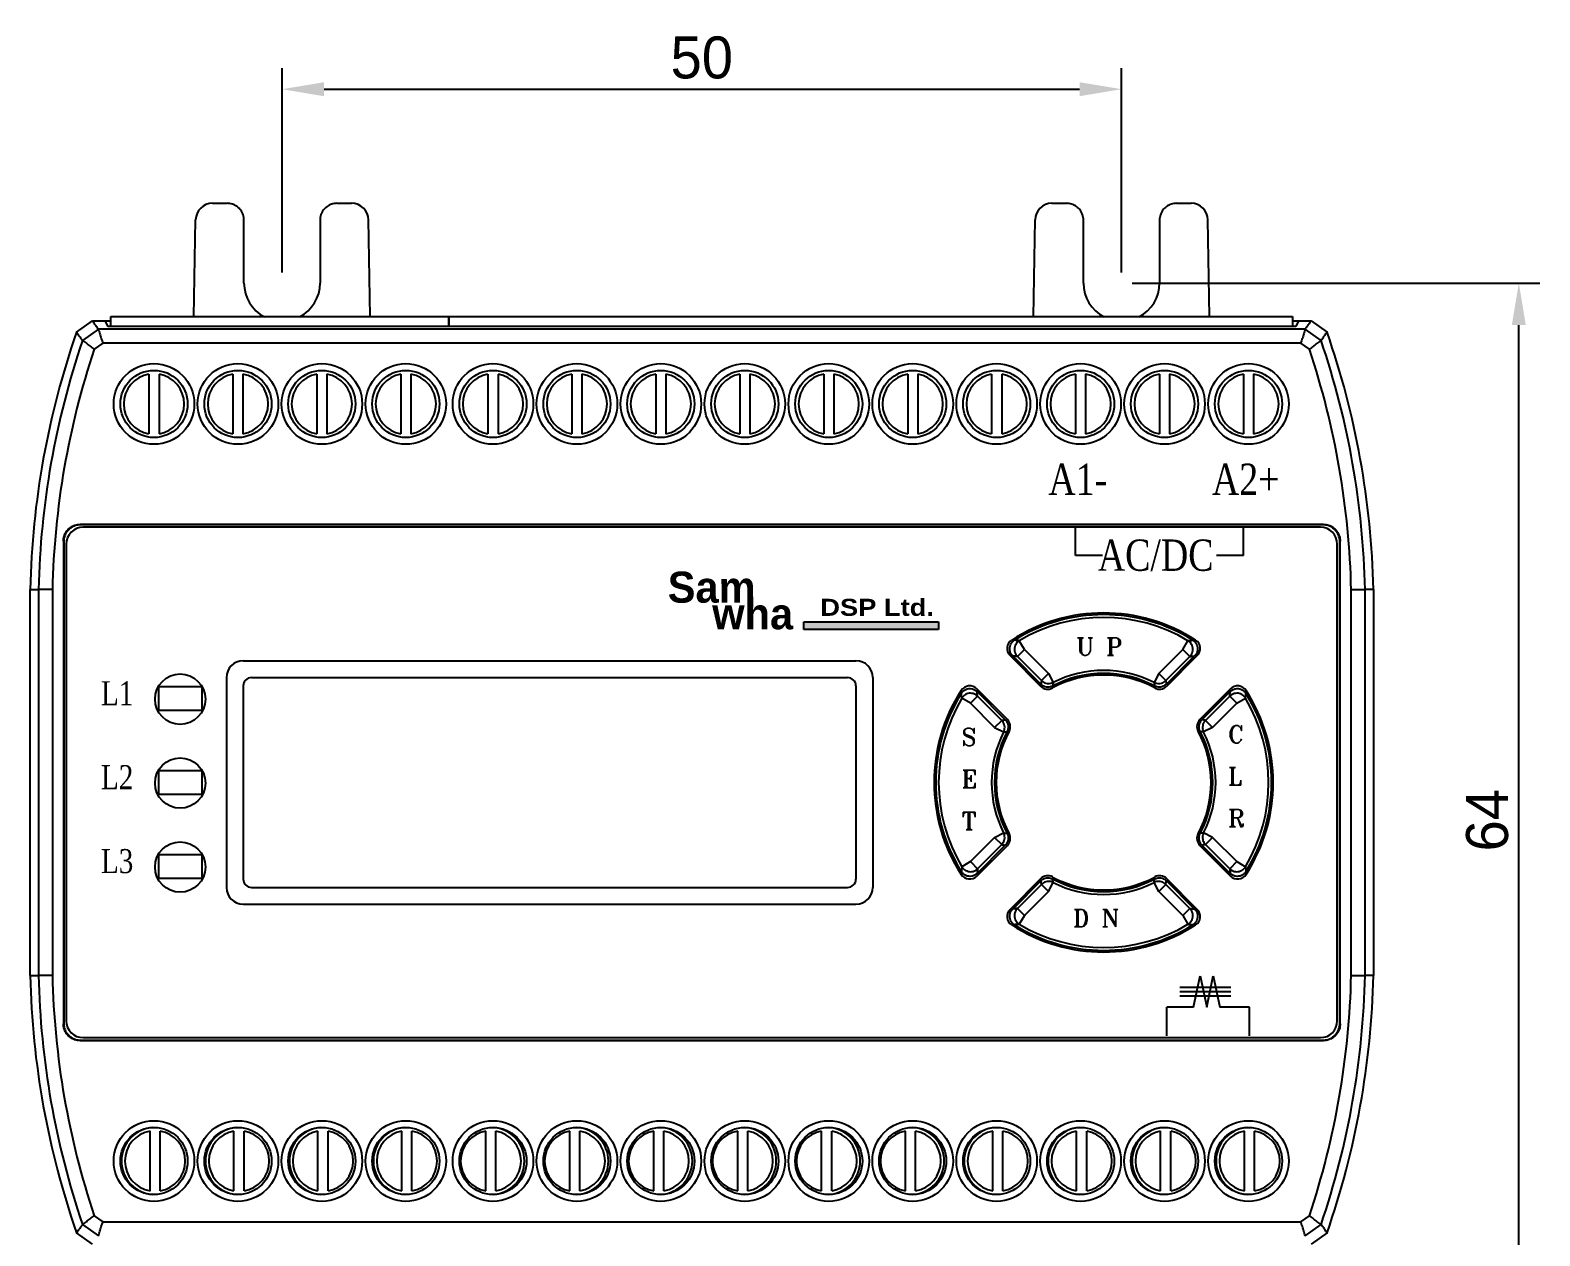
# Model space of a CAD drawing. Header units: millimetres. Extents: x 58 to 898, y 43 to 722.
# Drawn here: x 322.2 to 412.2, y 97.4 to 169.2 of the extents above; entities that cross this region are included whole.
import ezdxf
from ezdxf.enums import TextEntityAlignment as Align

# ---------------------------------------------------------------- set-up
doc = ezdxf.new("R2010")
doc.units = ezdxf.units.MM
for name, color, linetype in [('02___PRT_ALL_AXES', 7, 'Continuous'), ('03___PRT_ALL_CURVES', 7, 'Continuous'), ('40', 4, 'Continuous'), ('도면층1', 7, 'Continuous')]:
    doc.layers.add(name, color=color, linetype=linetype)
doc.styles.add('SS', font='batang.ttc', dxfattribs={"width": 0.8})
doc.styles.get("Standard").update_dxf_attribs({"font": 'BareunDotumPro1.ttf'})
doc.styles.add('STYLE2', font='romant.shx')
doc.dimstyles.new('ISO-25', dxfattribs={"dimtxt": 2.5, "dimasz": 2.5, "dimexe": 1.25, "dimexo": 0.625, "dimtad": 1, "dimtxsty": 'Standard', "dimcen": 2.5, "dimadec": 0, "dimazin": 0, "dimtfac": 1, "dimtmove": 0, "dimatfit": 3, "dimfxl": 0, "dimarcsym": 0})

# ---------------------------------------------------------------- blocks, each defined once
blk = doc.blocks.new('*D157')
at = {"color": 0, "lineweight": -2}
for p, q in [((337.239, 154.751), (337.239, 166.924)), ((387.239, 154.751), (387.239, 166.924)), ((339.739, 165.674), (384.739, 165.674))]:
    blk.add_line(p, q, dxfattribs=at)
at = {"color": 0}
for points in [[(339.739, 166.091), (339.739, 165.257), (337.239, 165.674)], [(384.739, 165.257), (384.739, 166.091), (387.239, 165.674)]]:
    blk.add_solid(points, dxfattribs=at)
at = {"layer": 'Defpoints', "color": 0}
for p in [(387.239, 165.674), (337.239, 154.126), (387.239, 154.126)]:
    blk.add_point(p, dxfattribs=at)
at = {"color": 0, "insert": (362.239, 167.549), "char_height": 2.5, "attachment_point": 5}
blk.add_mtext('50', dxfattribs=at)
blk = doc.blocks.new('*D158')
at = {"color": 0, "lineweight": -2}
for p, q in [((387.864, 154.126), (412.152, 154.126)), ((410.902, 92.631), (410.902, 151.626)), ((390.132, 90.131), (412.152, 90.131))]:
    blk.add_line(p, q, dxfattribs=at)
at = {"color": 0}
for points in [[(411.318, 151.626), (410.485, 151.626), (410.902, 154.126)], [(410.485, 92.631), (411.318, 92.631), (410.902, 90.131)]]:
    blk.add_solid(points, dxfattribs=at)
at = {"layer": 'Defpoints', "color": 0}
for p in [(387.239, 154.126), (410.902, 154.126), (389.507, 90.131)]:
    blk.add_point(p, dxfattribs=at)
at = {"color": 0, "insert": (409.027, 122.129), "char_height": 2.5, "attachment_point": 5, "rotation": 90}
blk.add_mtext('64', dxfattribs=at)

msp = doc.modelspace()

# ---------------------------------------------------------------- hatches: boundary and pattern name
msp.add_hatch(color=5).paths.add_polyline_path([(368.313, 133.486), (368.313, 133.943), (376.343, 133.943), (376.343, 133.486)])

# ---------------------------------------------------------------- linework, layer by layer
at = {"color": 7, "linetype": 'Continuous'}
for p, q in [((333.094, 158.876), (333.971, 158.876)), ((340.507, 158.876), (341.384, 158.876)), ((383.094, 158.876), (383.971, 158.876)), ((390.507, 158.876), (391.384, 158.876)), ((331.993, 152.126), (332.094, 157.894)), ((334.972, 154.126), (334.972, 157.876)), ((339.507, 157.876), (339.507, 154.126)), ((342.485, 152.126), (342.384, 157.894)), ((381.993, 152.126), (382.094, 157.894)), ((384.972, 154.126), (384.972, 157.876)), ((389.507, 157.876), (389.507, 154.126)), ((392.485, 152.126), (392.384, 157.894)), ((327.049, 152.126), (347.174, 152.126)), ((327.049, 151.538), (327.049, 152.126)), ((347.174, 152.126), (347.174, 151.538)), ((347.177, 152.126), (397.427, 152.126)), ((347.177, 151.538), (347.177, 152.126)), ((397.427, 152.126), (397.427, 151.538)), ((325, 151.205), (325.944, 151.876)), ((326.298, 151.38), (325.352, 150.702)), ((325.944, 151.876), (327.049, 151.876)), ((398.18, 151.38), (326.298, 151.38)), ((326.69, 151.876), (326.86, 151.538)), ((397.618, 151.538), (326.86, 151.538)), ((397.427, 151.876), (398.534, 151.876)), ((397.788, 151.876), (397.618, 151.538)), ((399.126, 150.702), (398.18, 151.38)), ((398.534, 151.876), (399.478, 151.205)), ((326.564, 150.552), (326.051, 150.185)), ((397.914, 150.552), (326.564, 150.552)), ((398.427, 150.185), (397.914, 150.552)), ((329.312, 148.701), (329.312, 145.151)), ((329.912, 148.701), (329.912, 145.151)), ((334.312, 148.701), (334.312, 145.151)), ((334.912, 148.701), (334.912, 145.151)), ((339.312, 148.701), (339.312, 145.151)), ((339.912, 148.701), (339.912, 145.151)), ((344.312, 148.701), (344.312, 145.151)), ((344.912, 148.701), (344.912, 145.151)), ((349.502, 148.701), (349.502, 145.151)), ((350.102, 148.701), (350.102, 145.151)), ((354.502, 148.701), (354.502, 145.151)), ((355.102, 148.701), (355.102, 145.151)), ((359.502, 148.701), (359.502, 145.151)), ((360.102, 148.701), (360.102, 145.151)), ((364.502, 148.701), (364.502, 145.151)), ((365.102, 148.701), (365.102, 145.151)), ((369.502, 148.701), (369.502, 145.151)), ((370.102, 148.701), (370.102, 145.151)), ((374.502, 148.701), (374.502, 145.151)), ((375.102, 148.701), (375.102, 145.151)), ((379.502, 148.701), (379.502, 145.151)), ((380.102, 148.701), (380.102, 145.151)), ((384.502, 148.701), (384.502, 145.151)), ((385.102, 148.701), (385.102, 145.151)), ((389.502, 148.701), (389.502, 145.151)), ((390.102, 148.701), (390.102, 145.151)), ((394.502, 148.701), (394.502, 145.151)), ((395.102, 148.701), (395.102, 145.151)), ((399.264, 139.751), (325.214, 139.751)), ((325.214, 139.751), (325.239, 139.726)), ((399.239, 139.726), (325.239, 139.726)), ((399.089, 139.576), (325.389, 139.576)), ((384.503, 137.899), (384.503, 139.598)), ((394.503, 137.899), (394.503, 139.598)), ((399.264, 139.751), (399.239, 139.726)), ((324.215, 138.751), (324.215, 110.002)), ((324.215, 138.751), (324.239, 138.726)), ((324.239, 138.726), (324.239, 110.026)), ((324.389, 138.576), (324.389, 110.176)), ((400.089, 110.176), (400.089, 138.576)), ((400.263, 138.751), (400.239, 138.726)), ((400.239, 110.026), (400.239, 138.726)), ((400.263, 110.002), (400.263, 138.751)), ((322.239, 112.876), (322.239, 135.876)), ((322.239, 135.876), (322.735, 135.871)), ((322.735, 135.871), (322.735, 112.882)), ((323.563, 135.871), (322.735, 135.871)), ((323.563, 135.855), (323.563, 112.897)), ((400.915, 135.871), (401.743, 135.871)), ((400.915, 112.897), (400.915, 135.855)), ((402.239, 135.876), (401.743, 135.871)), ((401.743, 112.882), (401.743, 135.871)), ((402.239, 135.876), (402.239, 112.876)), ((381.458, 132.307), (381.034, 131.883)), ((381.458, 132.307), (381.151, 132.822)), ((381.458, 132.307), (382.896, 130.869)), ((389.452, 130.869), (390.89, 132.307)), ((390.89, 132.307), (391.197, 132.822)), ((390.89, 132.307), (391.314, 131.883)), ((380.597, 131.933), (382.421, 130.11)), ((380.756, 131.916), (382.439, 130.233)), ((381.034, 131.883), (382.472, 130.445)), ((389.876, 130.445), (391.314, 131.883)), ((389.909, 130.233), (391.592, 131.916)), ((389.928, 130.11), (391.751, 131.933)), ((382.896, 130.869), (382.472, 130.445)), ((382.896, 130.869), (383.166, 130.333)), ((389.452, 130.869), (389.182, 130.333)), ((389.452, 130.869), (389.876, 130.445)), ((378.243, 129.092), (378.668, 129.516)), ((380.441, 128.13), (378.617, 129.953)), ((380.318, 128.111), (378.634, 129.795)), ((380.106, 128.078), (378.668, 129.516)), ((393.731, 129.953), (391.907, 128.13)), ((393.714, 129.795), (392.03, 128.111)), ((393.681, 129.516), (392.242, 128.078)), ((394.105, 129.092), (393.681, 129.516)), ((378.243, 129.092), (377.728, 129.399)), ((379.682, 127.654), (378.243, 129.092)), ((394.105, 129.092), (392.667, 127.654)), ((394.105, 129.092), (394.62, 129.399)), ((379.682, 127.654), (380.106, 128.078)), ((392.667, 127.654), (392.242, 128.078)), ((379.682, 127.654), (380.217, 127.384)), ((392.667, 127.654), (392.131, 127.384)), ((378.243, 119.66), (379.682, 121.098)), ((378.617, 118.799), (380.441, 120.623)), ((378.634, 118.958), (380.318, 120.641)), ((378.668, 119.236), (380.106, 120.674)), ((379.682, 121.098), (380.217, 121.369)), ((379.682, 121.098), (380.106, 120.674)), ((391.907, 120.623), (393.731, 118.799)), ((392.03, 120.641), (393.714, 118.958)), ((392.667, 121.098), (392.131, 121.369)), ((392.667, 121.098), (392.242, 120.674)), ((392.242, 120.674), (393.681, 119.236)), ((392.667, 121.098), (394.105, 119.66)), ((378.243, 119.66), (377.728, 119.354)), ((378.243, 119.66), (378.668, 119.236)), ((394.105, 119.66), (393.681, 119.236)), ((394.105, 119.66), (394.62, 119.354)), ((382.421, 118.643), (380.597, 116.819)), ((382.439, 118.52), (380.756, 116.837)), ((382.472, 118.308), (381.034, 116.87)), ((382.896, 117.884), (381.458, 116.446)), ((382.896, 117.884), (382.472, 118.308)), ((382.896, 117.884), (383.166, 118.419)), ((389.452, 117.884), (389.182, 118.419)), ((389.452, 117.884), (389.876, 118.308)), ((390.89, 116.446), (389.452, 117.884)), ((391.314, 116.87), (389.876, 118.308)), ((391.592, 116.837), (389.909, 118.52)), ((391.751, 116.819), (389.928, 118.643)), ((381.458, 116.446), (381.034, 116.87)), ((381.458, 116.446), (381.151, 115.93)), ((390.89, 116.446), (391.314, 116.87)), ((390.89, 116.446), (391.197, 115.93)), ((322.239, 112.876), (322.735, 112.882)), ((323.563, 112.882), (322.735, 112.882)), ((400.915, 112.882), (401.743, 112.882)), ((402.239, 112.876), (401.743, 112.882)), ((389.932, 109.293), (389.932, 110.991)), ((394.867, 109.293), (394.867, 110.991)), ((324.215, 110.002), (324.239, 110.026)), ((400.263, 110.002), (400.239, 110.026)), ((325.214, 109.002), (325.239, 109.026)), ((325.214, 109.002), (399.264, 109.002)), ((325.239, 109.026), (399.239, 109.026)), ((325.389, 109.176), (399.089, 109.176)), ((399.264, 109.002), (399.239, 109.026)), ((329.377, 100.051), (329.377, 103.601)), ((329.977, 100.051), (329.977, 103.601)), ((334.377, 100.051), (334.377, 103.601)), ((334.977, 100.051), (334.977, 103.601)), ((339.377, 100.051), (339.377, 103.601)), ((339.977, 100.051), (339.977, 103.601)), ((344.377, 100.051), (344.377, 103.601)), ((344.977, 100.051), (344.977, 103.601)), ((349.377, 100.051), (349.377, 103.601)), ((349.977, 100.051), (349.977, 103.601)), ((354.377, 100.051), (354.377, 103.601)), ((354.977, 100.051), (354.977, 103.601)), ((359.377, 100.051), (359.377, 103.601)), ((359.977, 100.051), (359.977, 103.601)), ((364.377, 100.051), (364.377, 103.601)), ((364.977, 100.051), (364.977, 103.601)), ((369.377, 100.051), (369.377, 103.601)), ((369.977, 100.051), (369.977, 103.601)), ((374.377, 100.051), (374.377, 103.601)), ((374.977, 100.051), (374.977, 103.601)), ((379.567, 100.051), (379.567, 103.601)), ((380.167, 100.051), (380.167, 103.601)), ((384.567, 100.051), (384.567, 103.601)), ((385.167, 100.051), (385.167, 103.601)), ((389.567, 100.051), (389.567, 103.601)), ((390.167, 100.051), (390.167, 103.601)), ((394.567, 100.051), (394.567, 103.601)), ((395.167, 100.051), (395.167, 103.601)), ((325.352, 98.05), (326.298, 97.372)), ((326.051, 98.568), (326.564, 98.2)), ((326.564, 98.2), (397.914, 98.2)), ((397.914, 98.2), (398.427, 98.568)), ((398.18, 97.372), (399.126, 98.05)), ((325.944, 96.876), (325, 97.547)), ((399.478, 97.547), (398.534, 96.876))]:
    msp.add_line(p, q, dxfattribs=at)
for p, q in [((386.102, 137.899), (384.503, 137.899)), ((394.503, 137.899), (392.905, 137.899)), ((391.53, 110.991), (391.92, 112.86)), ((391.92, 112.86), (392.31, 110.991)), ((392.31, 110.991), (392.7, 112.86)), ((392.7, 112.86), (393.09, 110.991)), ((390.714, 112.184), (393.747, 112.184)), ((390.714, 111.925), (393.747, 111.925)), ((390.714, 111.667), (393.747, 111.667)), ((391.53, 110.991), (389.932, 110.991)), ((394.867, 110.991), (393.09, 110.991))]:
    msp.add_line(p, q)
at = {"color": 5}
for p, q in [((368.313, 133.943), (376.343, 133.943)), ((368.313, 133.486), (368.313, 133.943)), ((376.343, 133.486), (368.313, 133.486)), ((376.343, 133.943), (376.343, 133.486))]:
    msp.add_line(p, q, dxfattribs=at)
at = {"color": 7, "linetype": 'Continuous'}
for centre, radius in [((329.612, 146.926), 2.4), ((334.612, 146.926), 2.4), ((339.612, 146.926), 2.4), ((344.612, 146.926), 2.4), ((349.802, 146.926), 2.4), ((354.802, 146.926), 2.4), ((359.802, 146.926), 2.4), ((364.802, 146.926), 2.4), ((369.802, 146.926), 2.4), ((374.802, 146.926), 2.4), ((379.802, 146.926), 2.4), ((384.802, 146.926), 2.4), ((389.802, 146.926), 2.4), ((394.802, 146.926), 2.4), ((329.612, 146.926), 2), ((334.612, 146.926), 2), ((339.612, 146.926), 2), ((344.612, 146.926), 2), ((349.802, 146.926), 2), ((354.802, 146.926), 2), ((359.802, 146.926), 2), ((364.802, 146.926), 2), ((369.802, 146.926), 2), ((374.802, 146.926), 2), ((379.802, 146.926), 2), ((384.802, 146.926), 2), ((389.802, 146.926), 2), ((394.802, 146.926), 2), ((329.612, 101.826), 2.4), ((329.612, 101.826), 2), ((334.612, 101.826), 2.4), ((334.612, 101.826), 2), ((339.612, 101.826), 2.4), ((339.612, 101.826), 2), ((344.612, 101.826), 2.4), ((344.612, 101.826), 2), ((349.802, 101.826), 2.4), ((349.802, 101.826), 2), ((354.802, 101.826), 2.4), ((354.802, 101.826), 2), ((359.802, 101.826), 2.4), ((359.802, 101.826), 2), ((364.802, 101.826), 2.4), ((364.802, 101.826), 2), ((369.802, 101.826), 2.4), ((369.802, 101.826), 2), ((374.802, 101.826), 2.4), ((374.802, 101.826), 2), ((379.802, 101.826), 2.4), ((379.802, 101.826), 2), ((384.802, 101.826), 2.4), ((384.802, 101.826), 2), ((389.802, 101.826), 2.4), ((389.802, 101.826), 2), ((394.802, 101.826), 2.4), ((394.802, 101.826), 2)]:
    msp.add_circle(centre, radius, dxfattribs=at)
for centre, radius, start, end in [((333.094, 157.876), 1, 90, 179), ((341.384, 157.876), 1, 1, 90), ((383.094, 157.876), 1, 90, 179), ((391.384, 157.876), 1, 1, 90), ((337.239, 154.126), 2.267, 180, 242.3898), ((337.239, 154.126), 2.267, 297.6102, 0), ((387.239, 154.126), 2.267, 180, 242.3898), ((387.239, 154.126), 2.267, 297.6102, 0), ((372.227, 134.785), 50, 160.82791, 178.74912), ((352.251, 134.785), 50, 1.25088, 19.17209), ((372.227, 134.785), 49.504, 161.24388, 178.74287), ((372.227, 134.785), 48.677, 161.5561, 178.73961), ((352.251, 134.785), 48.677, 1.26039, 18.4439), ((352.251, 134.785), 49.504, 1.25713, 18.75612), ((329.612, 146.926), 1.8, 99.59407, 260.40593), ((329.612, 146.926), 1.8, 279.59407, 80.40593), ((334.612, 146.926), 1.8, 99.59407, 260.40593), ((334.612, 146.926), 1.8, 279.59407, 80.40593), ((339.612, 146.926), 1.8, 99.59407, 260.40593), ((339.612, 146.926), 1.8, 279.59407, 80.40593), ((344.612, 146.926), 1.8, 99.59407, 260.40593), ((344.612, 146.926), 1.8, 279.59407, 80.40593), ((349.802, 146.926), 1.8, 99.59407, 260.40593), ((349.802, 146.926), 1.8, 279.59407, 80.40593), ((354.802, 146.926), 1.8, 99.59407, 260.40593), ((354.802, 146.926), 1.8, 279.59407, 80.40593), ((359.802, 146.926), 1.8, 99.59407, 260.40593), ((359.802, 146.926), 1.8, 279.59407, 80.40593), ((364.802, 146.926), 1.8, 99.59407, 260.40593), ((364.802, 146.926), 1.8, 279.59407, 80.40593), ((369.802, 146.926), 1.8, 99.59407, 260.40593), ((369.802, 146.926), 1.8, 279.59407, 80.40593), ((374.802, 146.926), 1.8, 99.59407, 260.40593), ((374.802, 146.926), 1.8, 279.59407, 80.40593), ((379.802, 146.926), 1.8, 99.59407, 260.40593), ((379.802, 146.926), 1.8, 279.59407, 80.40593), ((384.802, 146.926), 1.8, 99.59407, 260.40593), ((384.802, 146.926), 1.8, 279.59407, 80.40593), ((389.802, 146.926), 1.8, 99.59407, 260.40593), ((389.802, 146.926), 1.8, 279.59407, 80.40593), ((394.802, 146.926), 1.8, 99.59407, 260.40593), ((394.802, 146.926), 1.8, 279.59407, 80.40593), ((325.389, 138.576), 1, 90, 180), ((399.089, 138.576), 1, 0, 90), ((386.174, 124.376), 10.1, 57.1532, 122.8468), ((386.174, 124.376), 10, 57.90749, 122.09251), ((386.174, 124.376), 9.827, 59.26143, 120.73857), ((381.021, 132.357), 0.6, 122.8468, 225), ((391.327, 132.357), 0.6, 315, 57.1532), ((386.174, 124.376), 6.4, 61.60155, 118.39845), ((386.174, 124.376), 6.5, 62.20277, 117.79723), ((386.174, 124.376), 6.673, 63.2117, 116.7883), ((386.174, 124.376), 10.1, 147.1532, 212.8468), ((386.174, 124.376), 10, 147.90749, 212.09251), ((378.193, 129.529), 0.6, 45, 147.1532), ((382.845, 130.534), 0.6, 225, 298.39845), ((389.503, 130.534), 0.6, 241.60155, 315), ((394.155, 129.529), 0.6, 32.8468, 135), ((386.174, 124.376), 10, 327.90749, 32.09251), ((386.174, 124.376), 10.1, 327.1532, 32.8468), ((386.174, 124.376), 9.827, 149.26143, 210.73857), ((386.174, 124.376), 9.827, 329.26143, 30.73857), ((380.016, 127.705), 0.6, 331.60155, 45), ((392.332, 127.705), 0.6, 135, 208.39845), ((386.174, 124.376), 6.673, 153.2117, 206.7883), ((386.174, 124.376), 6.5, 152.20277, 207.79723), ((386.174, 124.376), 6.4, 151.60155, 208.39845), ((386.174, 124.376), 6.4, 331.60155, 28.39845), ((386.174, 124.376), 6.5, 332.20277, 27.79723), ((386.174, 124.376), 6.673, 333.2117, 26.7883), ((380.016, 121.047), 0.6, 315, 28.39845), ((392.332, 121.047), 0.6, 151.60155, 225), ((378.193, 119.224), 0.6, 212.8468, 315), ((382.845, 118.219), 0.6, 61.60155, 135), ((386.174, 124.376), 6.4, 241.60155, 298.39845), ((389.503, 118.219), 0.6, 45, 118.39845), ((394.155, 119.224), 0.6, 225, 327.1532), ((386.174, 124.376), 6.5, 242.20277, 297.79723), ((386.174, 124.376), 6.673, 243.2117, 296.7883), ((381.021, 116.395), 0.6, 135, 237.1532), ((391.327, 116.395), 0.6, 302.8468, 45), ((386.174, 124.376), 10.1, 237.1532, 302.8468), ((386.174, 124.376), 10, 237.90749, 302.09251), ((386.174, 124.376), 9.827, 239.26143, 300.73857), ((372.227, 113.968), 50, 181.25088, 199.17209), ((372.227, 113.968), 49.504, 181.25713, 198.75612), ((372.227, 113.968), 48.677, 181.26039, 198.4439), ((352.251, 113.968), 48.677, 341.5561, 358.73961), ((352.251, 113.968), 49.504, 341.24388, 358.74287), ((352.251, 113.968), 50, 340.82791, 358.74912), ((325.389, 110.176), 1, 180, 270), ((399.089, 110.176), 1, 270, 0), ((329.677, 101.826), 1.8, 99.59407, 260.40593), ((329.677, 101.826), 1.8, 279.59407, 80.40593), ((334.677, 101.826), 1.8, 99.59407, 260.40593), ((334.677, 101.826), 1.8, 279.59407, 80.40593), ((339.677, 101.826), 1.8, 99.59407, 260.40593), ((339.677, 101.826), 1.8, 279.59407, 80.40593), ((344.677, 101.826), 1.8, 99.59407, 260.40593), ((344.677, 101.826), 1.8, 279.59407, 80.40593), ((349.677, 101.826), 1.8, 99.59407, 260.40593), ((349.677, 101.826), 1.8, 279.59407, 80.40593), ((354.677, 101.826), 1.8, 99.59407, 260.40593), ((354.677, 101.826), 1.8, 279.59407, 80.40593), ((359.677, 101.826), 1.8, 99.59407, 260.40593), ((359.677, 101.826), 1.8, 279.59407, 80.40593), ((364.677, 101.826), 1.8, 99.59407, 260.40593), ((364.677, 101.826), 1.8, 279.59407, 80.40593), ((369.677, 101.826), 1.8, 99.59407, 260.40593), ((369.677, 101.826), 1.8, 279.59407, 80.40593), ((374.677, 101.826), 1.8, 99.59407, 260.40593), ((374.677, 101.826), 1.8, 279.59407, 80.40593), ((379.867, 101.826), 1.8, 99.59407, 260.40593), ((379.867, 101.826), 1.8, 279.59407, 80.40593), ((384.867, 101.826), 1.8, 99.59407, 260.40593), ((384.867, 101.826), 1.8, 279.59407, 80.40593), ((389.867, 101.826), 1.8, 99.59407, 260.40593), ((389.867, 101.826), 1.8, 279.59407, 80.40593), ((394.867, 101.826), 1.8, 99.59407, 260.40593), ((394.867, 101.826), 1.8, 279.59407, 80.40593)]:
    msp.add_arc(centre, radius, start, end, dxfattribs=at)
for points, knots in [([(334.972, 157.876), (334.972, 157.981), (334.938, 158.191), (334.794, 158.474), (334.569, 158.699), (334.286, 158.843), (334.076, 158.876), (333.971, 158.876)], [0, 0, 0, 0, 0.312844, 0.625707, 0.9386, 1.251523, 1.564464, 1.564464, 1.564464, 1.564464]), ([(340.507, 158.876), (340.402, 158.876), (340.192, 158.843), (339.909, 158.699), (339.684, 158.474), (339.54, 158.191), (339.507, 157.981), (339.507, 157.876)], [0, 0, 0, 0, 0.312941, 0.625864, 0.938757, 1.25162, 1.564464, 1.564464, 1.564464, 1.564464]), ([(384.972, 157.876), (384.972, 157.981), (384.938, 158.191), (384.794, 158.474), (384.569, 158.699), (384.286, 158.843), (384.076, 158.876), (383.971, 158.876)], [0, 0, 0, 0, 0.312844, 0.625707, 0.9386, 1.251523, 1.564464, 1.564464, 1.564464, 1.564464]), ([(390.507, 158.876), (390.402, 158.876), (390.192, 158.843), (389.909, 158.699), (389.684, 158.474), (389.54, 158.191), (389.507, 157.981), (389.507, 157.876)], [0, 0, 0, 0, 0.312941, 0.625864, 0.938757, 1.25162, 1.564464, 1.564464, 1.564464, 1.564464]), ([(325.352, 150.702), (325.317, 150.752), (325.241, 150.861), (325.123, 151.028), (325.041, 151.147), (325, 151.205)], [0, 0, 0, 0, 0.1802478, 0.400648, 0.6134957, 0.6134957, 0.6134957, 0.6134957]), ([(326.298, 151.38), (326.263, 151.429), (326.186, 151.537), (326.068, 151.702), (325.985, 151.819), (325.944, 151.876)], [0, 0, 0, 0, 0.1789919, 0.3978668, 0.6092519, 0.6092519, 0.6092519, 0.6092519]), ([(326.298, 151.38), (326.328, 151.291), (326.374, 151.105), (326.472, 150.832), (326.533, 150.646), (326.564, 150.552)], [0, 0, 0, 0, 0.2828701, 0.5732651, 0.8697537, 0.8697537, 0.8697537, 0.8697537]), ([(398.18, 151.38), (398.15, 151.291), (398.105, 151.105), (398.006, 150.832), (397.945, 150.646), (397.914, 150.552)], [0, 0, 0, 0, 0.2828747, 0.5732697, 0.8697537, 0.8697537, 0.8697537, 0.8697537]), ([(398.18, 151.38), (398.214, 151.429), (398.292, 151.536), (398.41, 151.702), (398.493, 151.819), (398.534, 151.876)], [0, 0, 0, 0, 0.1782085, 0.3970842, 0.6092519, 0.6092519, 0.6092519, 0.6092519]), ([(399.126, 150.702), (399.161, 150.751), (399.237, 150.86), (399.354, 151.028), (399.437, 151.147), (399.478, 151.205)], [0, 0, 0, 0, 0.1794589, 0.3998599, 0.6134957, 0.6134957, 0.6134957, 0.6134957]), ([(325.352, 150.702), (325.427, 150.645), (325.588, 150.542), (325.815, 150.361), (325.972, 150.245), (326.051, 150.185)], [0, 0, 0, 0, 0.2824675, 0.5729897, 0.8701168, 0.8701168, 0.8701168, 0.8701168]), ([(399.126, 150.702), (399.051, 150.645), (398.89, 150.542), (398.663, 150.361), (398.506, 150.245), (398.427, 150.185)], [0, 0, 0, 0, 0.2824628, 0.5729851, 0.8701169, 0.8701169, 0.8701169, 0.8701169]), ([(324.215, 138.751), (324.215, 138.855), (324.248, 139.065), (324.392, 139.348), (324.617, 139.573), (324.9, 139.718), (325.11, 139.751), (325.214, 139.751)], [0, 0, 0, 0, 0.31286, 0.625669, 0.938459, 1.251268, 1.564128, 1.564128, 1.564128, 1.564128]), ([(325.239, 139.726), (325.135, 139.726), (324.925, 139.693), (324.641, 139.549), (324.417, 139.324), (324.272, 139.041), (324.239, 138.831), (324.239, 138.726)], [0, 0, 0, 0, 0.31286, 0.625669, 0.938459, 1.251268, 1.564128, 1.564128, 1.564128, 1.564128]), ([(400.239, 138.726), (400.239, 138.831), (400.206, 139.041), (400.062, 139.324), (399.837, 139.549), (399.554, 139.693), (399.343, 139.726), (399.239, 139.726)], [0, 0, 0, 0, 0.31286, 0.625669, 0.938459, 1.251268, 1.564128, 1.564128, 1.564128, 1.564128]), ([(399.264, 139.751), (399.368, 139.751), (399.578, 139.718), (399.861, 139.573), (400.086, 139.348), (400.23, 139.065), (400.263, 138.855), (400.263, 138.751)], [0, 0, 0, 0, 0.31286, 0.625669, 0.938459, 1.251268, 1.564128, 1.564128, 1.564128, 1.564128]), ([(380.65, 132.058), (380.622, 132.112), (380.581, 132.227), (380.575, 132.409), (380.622, 132.584), (380.687, 132.687), (380.727, 132.733)], [0, 0, 0, 0, 0.1816332, 0.3597935, 0.5375269, 0.7188514, 0.7188514, 0.7188514, 0.7188514]), ([(381.151, 132.822), (381.107, 132.796), (381.024, 132.731), (380.93, 132.605), (380.871, 132.46), (380.852, 132.304), (380.873, 132.148), (380.933, 132.003), (380.997, 131.919), (381.034, 131.883)], [0, 0, 0, 0, 0.155419, 0.310822, 0.466265, 0.621712, 0.777156, 0.932553, 1.087999, 1.087999, 1.087999, 1.087999]), ([(381.151, 132.822), (381.119, 132.826), (381.054, 132.832), (380.957, 132.84), (380.893, 132.846), (380.861, 132.848)], [0, 0, 0, 0, 0.097934, 0.1950437, 0.2913484, 0.2913484, 0.2913484, 0.2913484]), ([(391.197, 132.822), (391.229, 132.826), (391.294, 132.832), (391.391, 132.84), (391.455, 132.846), (391.487, 132.848)], [0, 0, 0, 0, 0.097934, 0.1950437, 0.2913484, 0.2913484, 0.2913484, 0.2913484]), ([(391.314, 131.883), (391.351, 131.919), (391.415, 132.003), (391.475, 132.148), (391.496, 132.304), (391.477, 132.46), (391.418, 132.605), (391.324, 132.731), (391.241, 132.796), (391.197, 132.822)], [0, 0, 0, 0, 0.15542, 0.310823, 0.466265, 0.621713, 0.777157, 0.932553, 1.087999, 1.087999, 1.087999, 1.087999]), ([(391.62, 132.735), (391.659, 132.69), (391.724, 132.588), (391.773, 132.414), (391.768, 132.231), (391.727, 132.114), (391.699, 132.06)], [0, 0, 0, 0, 0.1782447, 0.3558606, 0.5359559, 0.7195524, 0.7195524, 0.7195524, 0.7195524]), ([(381.034, 131.883), (381.003, 131.887), (380.941, 131.894), (380.848, 131.905), (380.786, 131.912), (380.756, 131.916)], [0, 0, 0, 0, 0.0941011, 0.1874553, 0.2800793, 0.2800793, 0.2800793, 0.2800793]), ([(391.314, 131.883), (391.345, 131.887), (391.407, 131.894), (391.5, 131.905), (391.562, 131.912), (391.592, 131.916)], [0, 0, 0, 0, 0.0941011, 0.1874553, 0.2800793, 0.2800793, 0.2800793, 0.2800793]), ([(382.472, 130.445), (382.468, 130.421), (382.461, 130.374), (382.45, 130.304), (382.443, 130.256), (382.439, 130.233)], [0, 0, 0, 0, 0.071045, 0.1425531, 0.2145298, 0.2145298, 0.2145298, 0.2145298]), ([(382.472, 130.445), (382.507, 130.409), (382.587, 130.347), (382.726, 130.287), (382.876, 130.263), (383.027, 130.277), (383.122, 130.311), (383.166, 130.333)], [0, 0, 0, 0, 0.1498981, 0.2997689, 0.4496615, 0.5995244, 0.749459, 0.749459, 0.749459, 0.749459]), ([(389.182, 130.333), (389.226, 130.311), (389.322, 130.277), (389.472, 130.263), (389.622, 130.287), (389.761, 130.347), (389.841, 130.409), (389.876, 130.445)], [0, 0, 0, 0, 0.1499076, 0.2997754, 0.4496678, 0.5995313, 0.749459, 0.749459, 0.749459, 0.749459]), ([(389.876, 130.445), (389.88, 130.421), (389.887, 130.374), (389.898, 130.304), (389.906, 130.256), (389.909, 130.233)], [0, 0, 0, 0, 0.071045, 0.1425531, 0.2145298, 0.2145298, 0.2145298, 0.2145298]), ([(377.728, 129.399), (377.725, 129.431), (377.719, 129.496), (377.71, 129.593), (377.705, 129.657), (377.702, 129.689)], [0, 0, 0, 0, 0.097934, 0.1950437, 0.2913484, 0.2913484, 0.2913484, 0.2913484]), ([(378.668, 129.516), (378.631, 129.553), (378.548, 129.617), (378.403, 129.677), (378.247, 129.699), (378.091, 129.679), (377.945, 129.62), (377.819, 129.526), (377.754, 129.443), (377.728, 129.399)], [0, 0, 0, 0, 0.15542, 0.310823, 0.466265, 0.621713, 0.777157, 0.932553, 1.087999, 1.087999, 1.087999, 1.087999]), ([(377.816, 129.822), (377.86, 129.861), (377.962, 129.926), (378.137, 129.975), (378.32, 129.97), (378.437, 129.929), (378.491, 129.901)], [0, 0, 0, 0, 0.1782447, 0.3558606, 0.5359559, 0.7195524, 0.7195524, 0.7195524, 0.7195524]), ([(378.668, 129.516), (378.664, 129.548), (378.656, 129.61), (378.645, 129.702), (378.638, 129.764), (378.634, 129.795)], [0, 0, 0, 0, 0.0941011, 0.1874553, 0.2800793, 0.2800793, 0.2800793, 0.2800793]), ([(383, 130.073), (382.95, 130.061), (382.847, 130.051), (382.695, 130.074), (382.601, 130.115), (382.558, 130.14)], [0, 0, 0, 0, 0.1536186, 0.3056904, 0.4569779, 0.4569779, 0.4569779, 0.4569779]), ([(383.166, 130.333), (383.164, 130.31), (383.158, 130.265), (383.15, 130.196), (383.145, 130.149), (383.143, 130.126)], [0, 0, 0, 0, 0.0690716, 0.1385618, 0.2084744, 0.2084744, 0.2084744, 0.2084744]), ([(389.182, 130.333), (389.184, 130.31), (389.19, 130.265), (389.198, 130.196), (389.203, 130.149), (389.205, 130.126)], [0, 0, 0, 0, 0.0690716, 0.1385618, 0.2084744, 0.2084744, 0.2084744, 0.2084744]), ([(389.789, 130.14), (389.745, 130.114), (389.651, 130.074), (389.499, 130.051), (389.397, 130.061), (389.347, 130.073)], [0, 0, 0, 0, 0.1525326, 0.3042974, 0.4570425, 0.4570425, 0.4570425, 0.4570425]), ([(393.681, 129.516), (393.684, 129.548), (393.692, 129.61), (393.703, 129.702), (393.71, 129.764), (393.714, 129.795)], [0, 0, 0, 0, 0.0941011, 0.1874553, 0.2800793, 0.2800793, 0.2800793, 0.2800793]), ([(394.62, 129.399), (394.594, 129.443), (394.529, 129.526), (394.403, 129.62), (394.257, 129.679), (394.101, 129.699), (393.946, 129.677), (393.801, 129.617), (393.717, 129.553), (393.681, 129.516)], [0, 0, 0, 0, 0.155419, 0.310822, 0.466265, 0.621712, 0.777156, 0.932553, 1.087999, 1.087999, 1.087999, 1.087999]), ([(393.856, 129.9), (393.91, 129.928), (394.025, 129.969), (394.206, 129.975), (394.382, 129.928), (394.485, 129.863), (394.531, 129.824)], [0, 0, 0, 0, 0.1816332, 0.3597935, 0.5375269, 0.7188514, 0.7188514, 0.7188514, 0.7188514]), ([(394.62, 129.399), (394.623, 129.431), (394.629, 129.496), (394.638, 129.593), (394.643, 129.657), (394.646, 129.689)], [0, 0, 0, 0, 0.097934, 0.1950437, 0.2913484, 0.2913484, 0.2913484, 0.2913484]), ([(380.106, 128.078), (380.129, 128.082), (380.176, 128.09), (380.247, 128.101), (380.294, 128.108), (380.318, 128.111)], [0, 0, 0, 0, 0.071045, 0.1425531, 0.2145298, 0.2145298, 0.2145298, 0.2145298]), ([(380.217, 127.384), (380.239, 127.428), (380.273, 127.524), (380.287, 127.675), (380.263, 127.824), (380.203, 127.963), (380.141, 128.043), (380.106, 128.078)], [0, 0, 0, 0, 0.1499076, 0.2997754, 0.4496678, 0.5995313, 0.749459, 0.749459, 0.749459, 0.749459]), ([(380.41, 127.992), (380.436, 127.948), (380.477, 127.853), (380.5, 127.701), (380.489, 127.599), (380.477, 127.549)], [0, 0, 0, 0, 0.1525326, 0.3042974, 0.4570425, 0.4570425, 0.4570425, 0.4570425]), ([(391.871, 127.55), (391.859, 127.6), (391.848, 127.703), (391.872, 127.855), (391.913, 127.949), (391.938, 127.992)], [0, 0, 0, 0, 0.1536186, 0.3056904, 0.4569779, 0.4569779, 0.4569779, 0.4569779]), ([(392.242, 128.078), (392.219, 128.082), (392.172, 128.09), (392.101, 128.101), (392.054, 128.108), (392.03, 128.111)], [0, 0, 0, 0, 0.071045, 0.1425531, 0.2145298, 0.2145298, 0.2145298, 0.2145298]), ([(392.242, 128.078), (392.207, 128.043), (392.145, 127.963), (392.085, 127.824), (392.061, 127.675), (392.075, 127.524), (392.109, 127.428), (392.131, 127.384)], [0, 0, 0, 0, 0.1498981, 0.2997689, 0.4496615, 0.5995244, 0.749459, 0.749459, 0.749459, 0.749459]), ([(380.217, 127.384), (380.24, 127.387), (380.286, 127.392), (380.355, 127.4), (380.401, 127.405), (380.424, 127.408)], [0, 0, 0, 0, 0.0690716, 0.1385618, 0.2084744, 0.2084744, 0.2084744, 0.2084744]), ([(392.131, 127.384), (392.108, 127.387), (392.062, 127.392), (391.993, 127.4), (391.947, 127.405), (391.924, 127.408)], [0, 0, 0, 0, 0.0690716, 0.1385618, 0.2084744, 0.2084744, 0.2084744, 0.2084744]), ([(380.106, 120.674), (380.141, 120.71), (380.203, 120.79), (380.263, 120.928), (380.287, 121.078), (380.273, 121.229), (380.239, 121.324), (380.217, 121.369)], [0, 0, 0, 0, 0.1498981, 0.2997689, 0.4496615, 0.5995244, 0.749459, 0.749459, 0.749459, 0.749459]), ([(380.106, 120.674), (380.129, 120.67), (380.176, 120.663), (380.247, 120.652), (380.294, 120.645), (380.318, 120.641)], [0, 0, 0, 0, 0.071045, 0.1425531, 0.2145298, 0.2145298, 0.2145298, 0.2145298]), ([(380.217, 121.369), (380.24, 121.366), (380.286, 121.361), (380.355, 121.353), (380.401, 121.348), (380.424, 121.345)], [0, 0, 0, 0, 0.0690716, 0.1385618, 0.2084744, 0.2084744, 0.2084744, 0.2084744]), ([(380.478, 121.202), (380.489, 121.152), (380.5, 121.05), (380.476, 120.898), (380.436, 120.804), (380.41, 120.76)], [0, 0, 0, 0, 0.1536186, 0.3056904, 0.4569779, 0.4569779, 0.4569779, 0.4569779]), ([(391.938, 120.761), (391.912, 120.805), (391.871, 120.899), (391.848, 121.051), (391.859, 121.154), (391.871, 121.203)], [0, 0, 0, 0, 0.1525326, 0.3042974, 0.4570425, 0.4570425, 0.4570425, 0.4570425]), ([(392.131, 121.369), (392.108, 121.366), (392.062, 121.361), (391.993, 121.353), (391.947, 121.348), (391.924, 121.345)], [0, 0, 0, 0, 0.0690716, 0.1385618, 0.2084744, 0.2084744, 0.2084744, 0.2084744]), ([(392.242, 120.674), (392.219, 120.67), (392.172, 120.663), (392.101, 120.652), (392.054, 120.645), (392.03, 120.641)], [0, 0, 0, 0, 0.071045, 0.1425531, 0.2145298, 0.2145298, 0.2145298, 0.2145298]), ([(392.131, 121.369), (392.109, 121.324), (392.075, 121.229), (392.061, 121.078), (392.085, 120.928), (392.145, 120.79), (392.207, 120.71), (392.242, 120.674)], [0, 0, 0, 0, 0.1499076, 0.2997754, 0.4496678, 0.5995313, 0.749459, 0.749459, 0.749459, 0.749459]), ([(377.728, 119.354), (377.725, 119.321), (377.719, 119.256), (377.71, 119.16), (377.705, 119.095), (377.702, 119.063)], [0, 0, 0, 0, 0.097934, 0.1950437, 0.2913484, 0.2913484, 0.2913484, 0.2913484]), ([(377.728, 119.354), (377.754, 119.309), (377.819, 119.227), (377.945, 119.132), (378.091, 119.073), (378.247, 119.054), (378.403, 119.075), (378.548, 119.136), (378.631, 119.199), (378.668, 119.236)], [0, 0, 0, 0, 0.155419, 0.310822, 0.466265, 0.621712, 0.777156, 0.932553, 1.087999, 1.087999, 1.087999, 1.087999]), ([(378.492, 118.853), (378.439, 118.824), (378.323, 118.784), (378.142, 118.777), (377.966, 118.824), (377.863, 118.889), (377.817, 118.929)], [0, 0, 0, 0, 0.1816332, 0.3597935, 0.5375269, 0.7188514, 0.7188514, 0.7188514, 0.7188514]), ([(378.668, 119.236), (378.664, 119.205), (378.656, 119.143), (378.645, 119.05), (378.638, 118.989), (378.634, 118.958)], [0, 0, 0, 0, 0.0941011, 0.1874553, 0.2800793, 0.2800793, 0.2800793, 0.2800793]), ([(382.559, 118.613), (382.603, 118.638), (382.697, 118.679), (382.849, 118.702), (382.951, 118.691), (383.001, 118.68)], [0, 0, 0, 0, 0.1525326, 0.3042974, 0.4570425, 0.4570425, 0.4570425, 0.4570425]), ([(389.348, 118.68), (389.398, 118.691), (389.501, 118.702), (389.653, 118.678), (389.747, 118.638), (389.79, 118.612)], [0, 0, 0, 0, 0.1536186, 0.3056904, 0.4569779, 0.4569779, 0.4569779, 0.4569779]), ([(393.681, 119.236), (393.717, 119.199), (393.801, 119.136), (393.946, 119.075), (394.101, 119.054), (394.257, 119.073), (394.403, 119.132), (394.529, 119.227), (394.594, 119.309), (394.62, 119.354)], [0, 0, 0, 0, 0.15542, 0.310823, 0.466265, 0.621713, 0.777157, 0.932553, 1.087999, 1.087999, 1.087999, 1.087999]), ([(393.681, 119.236), (393.684, 119.205), (393.692, 119.143), (393.703, 119.05), (393.71, 118.989), (393.714, 118.958)], [0, 0, 0, 0, 0.0941011, 0.1874553, 0.2800793, 0.2800793, 0.2800793, 0.2800793]), ([(394.532, 118.93), (394.488, 118.891), (394.386, 118.826), (394.211, 118.778), (394.028, 118.783), (393.912, 118.823), (393.857, 118.852)], [0, 0, 0, 0, 0.1782447, 0.3558606, 0.5359559, 0.7195524, 0.7195524, 0.7195524, 0.7195524]), ([(394.62, 119.354), (394.623, 119.321), (394.629, 119.256), (394.638, 119.16), (394.643, 119.095), (394.646, 119.063)], [0, 0, 0, 0, 0.097934, 0.1950437, 0.2913484, 0.2913484, 0.2913484, 0.2913484]), ([(382.472, 118.308), (382.468, 118.331), (382.461, 118.378), (382.45, 118.449), (382.443, 118.496), (382.439, 118.52)], [0, 0, 0, 0, 0.071045, 0.1425531, 0.2145298, 0.2145298, 0.2145298, 0.2145298]), ([(383.166, 118.419), (383.122, 118.442), (383.027, 118.476), (382.876, 118.489), (382.726, 118.465), (382.587, 118.405), (382.507, 118.343), (382.472, 118.308)], [0, 0, 0, 0, 0.1499076, 0.2997754, 0.4496678, 0.5995313, 0.749459, 0.749459, 0.749459, 0.749459]), ([(383.166, 118.419), (383.164, 118.442), (383.158, 118.488), (383.15, 118.557), (383.145, 118.603), (383.143, 118.626)], [0, 0, 0, 0, 0.0690716, 0.1385618, 0.2084744, 0.2084744, 0.2084744, 0.2084744]), ([(389.182, 118.419), (389.184, 118.442), (389.19, 118.488), (389.198, 118.557), (389.203, 118.603), (389.205, 118.626)], [0, 0, 0, 0, 0.0690716, 0.1385618, 0.2084744, 0.2084744, 0.2084744, 0.2084744]), ([(389.876, 118.308), (389.841, 118.343), (389.761, 118.405), (389.622, 118.465), (389.472, 118.489), (389.322, 118.476), (389.226, 118.442), (389.182, 118.419)], [0, 0, 0, 0, 0.1498981, 0.2997689, 0.4496615, 0.5995244, 0.749459, 0.749459, 0.749459, 0.749459]), ([(389.876, 118.308), (389.88, 118.331), (389.887, 118.378), (389.898, 118.449), (389.906, 118.496), (389.909, 118.52)], [0, 0, 0, 0, 0.071045, 0.1425531, 0.2145298, 0.2145298, 0.2145298, 0.2145298]), ([(380.728, 116.018), (380.689, 116.063), (380.624, 116.164), (380.575, 116.339), (380.581, 116.522), (380.621, 116.639), (380.65, 116.693)], [0, 0, 0, 0, 0.1782447, 0.3558606, 0.5359559, 0.7195524, 0.7195524, 0.7195524, 0.7195524]), ([(381.034, 116.87), (381.003, 116.866), (380.941, 116.858), (380.848, 116.847), (380.786, 116.84), (380.756, 116.837)], [0, 0, 0, 0, 0.0941011, 0.1874553, 0.2800793, 0.2800793, 0.2800793, 0.2800793]), ([(381.034, 116.87), (380.997, 116.833), (380.933, 116.75), (380.873, 116.605), (380.852, 116.449), (380.871, 116.293), (380.93, 116.147), (381.024, 116.022), (381.107, 115.957), (381.151, 115.93)], [0, 0, 0, 0, 0.15542, 0.310823, 0.466265, 0.621713, 0.777157, 0.932553, 1.087999, 1.087999, 1.087999, 1.087999]), ([(391.197, 115.93), (391.241, 115.957), (391.324, 116.022), (391.418, 116.147), (391.477, 116.293), (391.496, 116.449), (391.475, 116.605), (391.415, 116.75), (391.351, 116.833), (391.314, 116.87)], [0, 0, 0, 0, 0.155419, 0.310822, 0.466265, 0.621712, 0.777156, 0.932553, 1.087999, 1.087999, 1.087999, 1.087999]), ([(391.314, 116.87), (391.345, 116.866), (391.407, 116.858), (391.5, 116.847), (391.562, 116.84), (391.592, 116.837)], [0, 0, 0, 0, 0.0941011, 0.1874553, 0.2800793, 0.2800793, 0.2800793, 0.2800793]), ([(391.698, 116.694), (391.726, 116.641), (391.767, 116.526), (391.773, 116.344), (391.726, 116.168), (391.661, 116.065), (391.622, 116.02)], [0, 0, 0, 0, 0.1816332, 0.3597935, 0.5375269, 0.7188514, 0.7188514, 0.7188514, 0.7188514]), ([(381.151, 115.93), (381.119, 115.927), (381.054, 115.921), (380.957, 115.912), (380.893, 115.907), (380.861, 115.904)], [0, 0, 0, 0, 0.097934, 0.1950437, 0.2913484, 0.2913484, 0.2913484, 0.2913484]), ([(391.197, 115.93), (391.229, 115.927), (391.294, 115.921), (391.391, 115.912), (391.455, 115.907), (391.487, 115.904)], [0, 0, 0, 0, 0.097934, 0.1950437, 0.2913484, 0.2913484, 0.2913484, 0.2913484]), ([(325.214, 109.002), (325.11, 109.002), (324.9, 109.035), (324.617, 109.179), (324.392, 109.404), (324.248, 109.687), (324.215, 109.897), (324.215, 110.002)], [0, 0, 0, 0, 0.31286, 0.625669, 0.938459, 1.251268, 1.564128, 1.564128, 1.564128, 1.564128]), ([(324.239, 110.026), (324.239, 109.922), (324.272, 109.712), (324.417, 109.429), (324.641, 109.204), (324.925, 109.059), (325.135, 109.026), (325.239, 109.026)], [0, 0, 0, 0, 0.31286, 0.625669, 0.938459, 1.251268, 1.564128, 1.564128, 1.564128, 1.564128]), ([(399.239, 109.026), (399.343, 109.026), (399.554, 109.059), (399.837, 109.204), (400.062, 109.429), (400.206, 109.712), (400.239, 109.922), (400.239, 110.026)], [0, 0, 0, 0, 0.31286, 0.625669, 0.938459, 1.251268, 1.564128, 1.564128, 1.564128, 1.564128]), ([(400.263, 110.002), (400.263, 109.897), (400.23, 109.687), (400.086, 109.404), (399.861, 109.179), (399.578, 109.035), (399.368, 109.002), (399.264, 109.002)], [0, 0, 0, 0, 0.31286, 0.625669, 0.938459, 1.251268, 1.564128, 1.564128, 1.564128, 1.564128]), ([(325.352, 98.05), (325.318, 98.001), (325.241, 97.892), (325.124, 97.725), (325.041, 97.606), (325, 97.547)], [0, 0, 0, 0, 0.1794589, 0.3998599, 0.6134957, 0.6134957, 0.6134957, 0.6134957]), ([(325.352, 98.05), (325.427, 98.107), (325.588, 98.21), (325.815, 98.391), (325.972, 98.508), (326.051, 98.568)], [0, 0, 0, 0, 0.282463, 0.5729852, 0.8701168, 0.8701168, 0.8701168, 0.8701168]), ([(326.298, 97.372), (326.328, 97.462), (326.374, 97.648), (326.472, 97.92), (326.533, 98.106), (326.564, 98.2)], [0, 0, 0, 0, 0.2828747, 0.5732697, 0.8697537, 0.8697537, 0.8697537, 0.8697537]), ([(398.18, 97.372), (398.15, 97.462), (398.105, 97.648), (398.006, 97.92), (397.945, 98.106), (397.914, 98.2)], [0, 0, 0, 0, 0.2828701, 0.5732651, 0.8697537, 0.8697537, 0.8697537, 0.8697537]), ([(399.126, 98.05), (399.051, 98.107), (398.89, 98.21), (398.663, 98.391), (398.506, 98.508), (398.427, 98.568)], [0, 0, 0, 0, 0.2824676, 0.5729899, 0.8701168, 0.8701168, 0.8701168, 0.8701168]), ([(399.126, 98.05), (399.161, 98.001), (399.237, 97.892), (399.355, 97.724), (399.437, 97.606), (399.478, 97.547)], [0, 0, 0, 0, 0.1802478, 0.400648, 0.6134957, 0.6134957, 0.6134957, 0.6134957])]:
    msp.add_open_spline(points, degree=3, knots=knots, dxfattribs=at)
for points in [[(380.727, 132.733), (380.74, 132.748), (380.754, 132.763), (380.768, 132.776)], [(380.768, 132.776), (380.797, 132.803), (380.828, 132.827), (380.861, 132.848)], [(391.487, 132.848), (391.52, 132.827), (391.551, 132.803), (391.58, 132.776)], [(391.58, 132.776), (391.594, 132.763), (391.607, 132.749), (391.62, 132.735)], [(380.686, 131.999), (380.673, 132.018), (380.661, 132.038), (380.65, 132.058)], [(380.756, 131.916), (380.73, 131.942), (380.707, 131.97), (380.686, 131.999)], [(391.662, 131.999), (391.641, 131.97), (391.618, 131.942), (391.592, 131.916)], [(391.699, 132.06), (391.688, 132.039), (391.675, 132.019), (391.662, 131.999)], [(377.702, 129.689), (377.723, 129.722), (377.747, 129.754), (377.774, 129.782)], [(377.774, 129.782), (377.787, 129.796), (377.801, 129.81), (377.816, 129.822)], [(378.491, 129.901), (378.511, 129.89), (378.532, 129.877), (378.551, 129.864)], [(378.551, 129.864), (378.581, 129.844), (378.609, 129.82), (378.634, 129.795)], [(382.484, 130.192), (382.468, 130.205), (382.453, 130.218), (382.439, 130.233)], [(382.558, 130.14), (382.532, 130.156), (382.507, 130.173), (382.484, 130.192)], [(383.094, 130.103), (383.064, 130.091), (383.032, 130.08), (383, 130.073)], [(383.143, 130.126), (383.127, 130.118), (383.111, 130.11), (383.094, 130.103)], [(389.254, 130.103), (389.238, 130.11), (389.221, 130.118), (389.205, 130.126)], [(389.347, 130.073), (389.315, 130.081), (389.284, 130.091), (389.254, 130.103)], [(389.864, 130.192), (389.84, 130.173), (389.815, 130.155), (389.789, 130.14)], [(389.909, 130.233), (389.895, 130.218), (389.88, 130.205), (389.864, 130.192)], [(393.714, 129.795), (393.739, 129.82), (393.767, 129.844), (393.797, 129.864)], [(393.797, 129.864), (393.816, 129.877), (393.836, 129.889), (393.856, 129.9)], [(394.531, 129.824), (394.546, 129.811), (394.56, 129.797), (394.574, 129.782)], [(394.574, 129.782), (394.601, 129.753), (394.625, 129.722), (394.646, 129.689)], [(380.318, 128.111), (380.332, 128.097), (380.346, 128.082), (380.358, 128.066)], [(380.358, 128.066), (380.378, 128.043), (380.395, 128.018), (380.41, 127.992)], [(391.938, 127.992), (391.953, 128.018), (391.971, 128.043), (391.99, 128.066)], [(391.99, 128.066), (392.002, 128.082), (392.016, 128.097), (392.03, 128.111)], [(380.447, 127.456), (380.44, 127.44), (380.433, 127.423), (380.424, 127.408)], [(380.477, 127.549), (380.47, 127.518), (380.46, 127.486), (380.447, 127.456)], [(391.901, 127.456), (391.888, 127.487), (391.878, 127.518), (391.871, 127.55)], [(391.924, 127.408), (391.916, 127.423), (391.908, 127.44), (391.901, 127.456)], [(380.358, 120.686), (380.346, 120.671), (380.332, 120.656), (380.318, 120.641)], [(380.41, 120.76), (380.395, 120.734), (380.377, 120.71), (380.358, 120.686)], [(380.424, 121.345), (380.433, 121.329), (380.44, 121.313), (380.447, 121.296)], [(380.447, 121.296), (380.46, 121.266), (380.47, 121.234), (380.478, 121.202)], [(391.871, 121.203), (391.878, 121.235), (391.888, 121.266), (391.901, 121.296)], [(391.901, 121.296), (391.908, 121.313), (391.916, 121.329), (391.924, 121.345)], [(391.99, 120.686), (391.971, 120.71), (391.953, 120.735), (391.938, 120.761)], [(392.03, 120.641), (392.016, 120.656), (392.002, 120.671), (391.99, 120.686)], [(377.774, 118.971), (377.747, 118.999), (377.723, 119.03), (377.702, 119.063)], [(377.817, 118.929), (377.802, 118.942), (377.788, 118.956), (377.774, 118.971)], [(378.551, 118.888), (378.532, 118.875), (378.512, 118.863), (378.492, 118.853)], [(378.634, 118.958), (378.609, 118.932), (378.581, 118.909), (378.551, 118.888)], [(393.797, 118.888), (393.767, 118.909), (393.739, 118.932), (393.714, 118.958)], [(393.857, 118.852), (393.837, 118.863), (393.816, 118.875), (393.797, 118.888)], [(394.574, 118.97), (394.561, 118.956), (394.547, 118.943), (394.532, 118.93)], [(394.646, 119.063), (394.625, 119.03), (394.601, 118.999), (394.574, 118.97)], [(382.439, 118.52), (382.453, 118.534), (382.468, 118.548), (382.484, 118.561)], [(382.484, 118.561), (382.508, 118.58), (382.533, 118.597), (382.559, 118.613)], [(383.001, 118.68), (383.033, 118.672), (383.064, 118.662), (383.094, 118.649)], [(383.094, 118.649), (383.111, 118.642), (383.127, 118.635), (383.143, 118.626)], [(389.205, 118.626), (389.221, 118.635), (389.237, 118.642), (389.254, 118.649)], [(389.254, 118.649), (389.284, 118.662), (389.316, 118.672), (389.348, 118.68)], [(389.79, 118.612), (389.816, 118.597), (389.841, 118.58), (389.864, 118.561)], [(389.864, 118.561), (389.88, 118.548), (389.895, 118.534), (389.909, 118.52)], [(380.65, 116.693), (380.661, 116.714), (380.673, 116.734), (380.686, 116.753)], [(380.686, 116.753), (380.707, 116.783), (380.73, 116.811), (380.756, 116.837)], [(380.768, 115.976), (380.754, 115.99), (380.741, 116.003), (380.728, 116.018)], [(391.622, 116.02), (391.608, 116.004), (391.594, 115.99), (391.58, 115.976)], [(391.592, 116.837), (391.618, 116.811), (391.641, 116.783), (391.662, 116.753)], [(391.662, 116.753), (391.675, 116.734), (391.687, 116.715), (391.698, 116.694)], [(380.861, 115.904), (380.828, 115.925), (380.797, 115.949), (380.768, 115.976)], [(391.58, 115.976), (391.551, 115.949), (391.52, 115.925), (391.487, 115.904)]]:
    msp.add_open_spline(points, degree=3, dxfattribs=at)
at = {"layer": '02___PRT_ALL_AXES', "color": 7, "linetype": 'Continuous'}
for centre, start, end in [((329.677, 101.826), 93.69703, 266.30815), ((334.677, 101.826), 93.69703, 266.30815), ((339.677, 101.826), 93.69703, 266.30815), ((344.677, 101.826), 93.69703, 266.30815), ((349.677, 101.826), 273.69457, 86.30569), ((354.677, 101.826), 273.69457, 86.30569), ((359.677, 101.826), 273.69457, 86.30569), ((364.677, 101.826), 273.69457, 86.30569), ((369.677, 101.826), 273.69457, 86.30569), ((374.677, 101.826), 273.69457, 86.30569), ((379.867, 101.826), 94.22842, 265.77923), ((384.867, 101.826), 94.22842, 265.77923), ((389.867, 101.826), 94.22842, 265.77923), ((394.867, 101.826), 94.22842, 265.77923)]:
    msp.add_arc(centre, 2, start, end, dxfattribs=at)
at = {"layer": '03___PRT_ALL_CURVES', "color": 8}
for p, q in [((334.924, 131.626), (371.424, 131.626)), ((333.924, 130.626), (333.924, 118.126)), ((335.424, 130.626), (370.924, 130.626)), ((372.424, 130.626), (372.424, 118.126)), ((334.924, 130.126), (334.924, 118.626)), ((371.424, 130.126), (371.424, 118.626)), ((335.424, 118.126), (370.924, 118.126)), ((334.924, 117.126), (371.424, 117.126))]:
    msp.add_line(p, q, dxfattribs=at)
at = {"layer": '03___PRT_ALL_CURVES', "color": 4, "linetype": 'Continuous'}
for p, q in [((329.874, 130.076), (329.874, 128.676)), ((332.474, 130.076), (329.874, 130.076)), ((332.474, 128.676), (332.474, 130.076)), ((329.874, 128.676), (332.474, 128.676)), ((329.874, 125.076), (329.874, 123.676)), ((332.474, 125.076), (329.874, 125.076)), ((332.474, 123.676), (332.474, 125.076)), ((329.874, 123.676), (332.474, 123.676)), ((332.474, 120.076), (329.874, 120.076)), ((329.874, 120.076), (329.874, 118.676)), ((332.474, 118.676), (332.474, 120.076)), ((329.874, 118.676), (332.474, 118.676))]:
    msp.add_line(p, q, dxfattribs=at)
at = {"layer": '03___PRT_ALL_CURVES', "color": 8}
for centre, radius, start, end in [((334.924, 130.626), 1, 90, 180), ((371.424, 130.626), 1, 0, 90), ((335.424, 130.126), 0.5, 90, 180), ((370.924, 130.126), 0.5, 0, 90), ((334.924, 118.126), 1, 180, 270), ((335.424, 118.626), 0.5, 180, 270), ((370.924, 118.626), 0.5, 270, 0), ((371.424, 118.126), 1, 270, 0)]:
    msp.add_arc(centre, radius, start, end, dxfattribs=at)
at = {"layer": '도면층1'}
for centre in [(331.173, 129.339), (331.173, 124.339), (331.173, 119.339)]:
    msp.add_circle(centre, 1.5, dxfattribs=at)

# ---------------------------------------------------------------- texts
at = {"color": 0, "style": 'STYLE2'}
for s, height, p in [('U P', 1.0426, (384.534, 131.95)), ('C', 1.043, (393.585, 126.726)), ('S', 1.043, (377.708, 126.56)), ('E', 1.043, (377.708, 124.06)), ('L', 1.043, (393.585, 124.226)), ('T', 1.043, (377.708, 121.56)), ('R', 1.043, (393.585, 121.726)), ('D N', 1.0426, (384.344, 115.772))]:
    msp.add_text(s, height=height, dxfattribs=at).set_placement(p)
at = {"color": 20, "insert": (360.211, 136.937), "char_height": 1.8522, "width": 6.65598, "attachment_point": 1}
msp.add_mtext('{\\fPump Demi Bold LET|b0|i0|c0|p2;Sam}', dxfattribs=at)
at = {"color": 5, "insert": (362.862, 135.352), "char_height": 1.8522, "width": 6.65598, "attachment_point": 1}
msp.add_mtext('{\\fPump Demi Bold LET|b0|i0|c0|p2;wha}', dxfattribs=at)
at = {"color": 0, "insert": (369.298, 135.319), "char_height": 1.01593, "width": 7.04487, "attachment_point": 1}
msp.add_mtext('{\\fArial Black|b0|i0|c0|p34;DSP Ltd.}', dxfattribs=at)
at = {"layer": '40', "color": 0, "style": 'SS', "width": 0.8}
for s, height, p in [('A1-', 1.8658, (384.638, 141.506)), ('A2+', 1.8658, (394.638, 141.506)), ('AC/DC', 1.8658, (389.271, 136.985)), ('L1', 1.4352, (327.419, 128.976)), ('L2', 1.4352, (327.419, 123.976)), ('L3', 1.4352, (327.419, 118.976))]:
    msp.add_text(s, height=height, dxfattribs=at).set_placement(p, align=Align.CENTER)

# ---------------------------------------------------------------- dimensions: what is measured, and where the dimension line sits
dim = msp.add_linear_dim(base=(387.239, 165.674), p1=(337.239, 154.126), p2=(387.239, 154.126), dimstyle='ISO-25', override={"dimfxl": 3})
dim.commit()
dim.dimension.update_dxf_attribs({"geometry": '*D157', "text_midpoint": (362.239, 167.549)})
dim = msp.add_linear_dim(base=(410.901830674, 154.126277194), p1=(389.506505146, 90.131277194), p2=(387.239050081, 154.126277194), angle=90, dimstyle='ISO-25', override={"dimfxl": 3})
dim.commit()
dim.dimension.update_dxf_attribs({"geometry": '*D158', "text_midpoint": (409.026830674, 122.128777194)})

doc.saveas('drawing.dxf')
